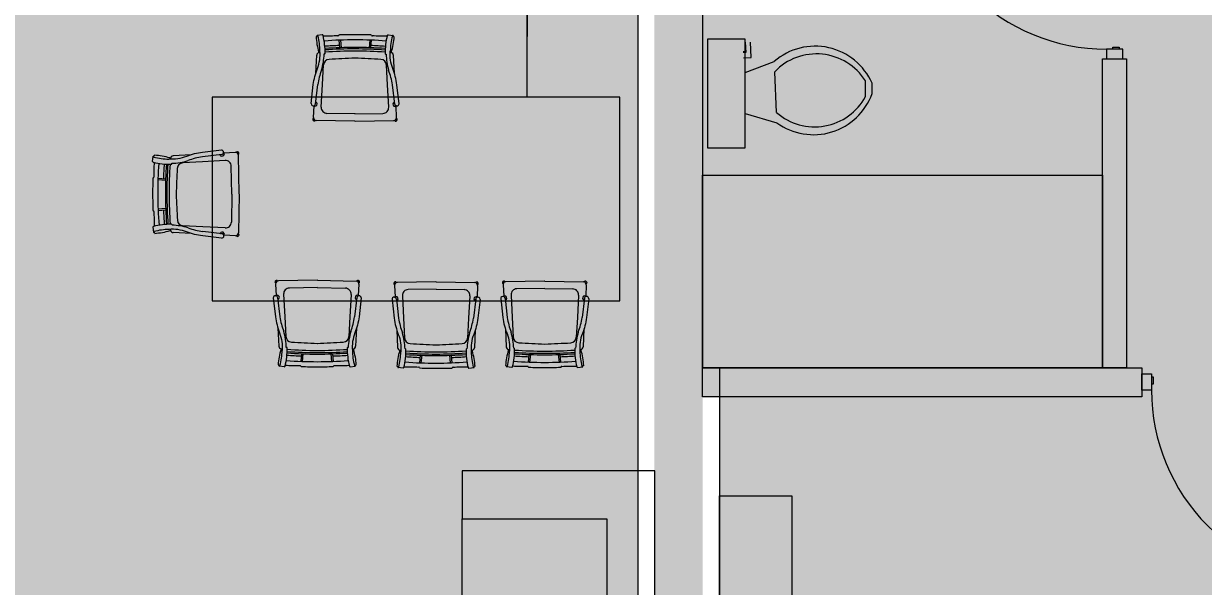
# Model space of a CAD drawing. Header units: millimetres. Extents: x 475206255 to 476720147, y 4620882299 to 4621447368.
# Drawn here: x 475282915 to 475287809, y 4621098438 to 4621100774 of the extents above; entities that cross this region are included whole.
import ezdxf

# ---------------------------------------------------------------- set-up
doc = ezdxf.new("R2010")
doc.units = ezdxf.units.MM
doc.header["$MEASUREMENT"] = 0
for name, color, linetype, lineweight in [('0_Pen_No__2_Pen_No__7_Pen_No__2_Pen_No__7', 7, 'Continuous', 0), ('0_Pen_No__7_Pen_No__7_Pen_No__7', 7, 'Continuous', 0), ('2D Drafting - General_Pen_No__250_Pen_No__2_Pen_No__250', 7, 'Continuous', 0), ('2D Drafting - General_Pen_No__250_Pen_No__2_Pen_No__7', 7, 'Continuous', 0), ('2D Drafting - General_Pen_No__250_Pen_No__7_Pen_No__250', 7, 'Continuous', 0), ('2D Drafting - General_Pen_No__250_Pen_No__7_Pen_No__7', 7, 'Continuous', 0), ('2D Drafting - General_Pen_No__7_Pen_No__7_Pen_No__7', 7, 'Continuous', 0), ('Doors_Pen_No__7_Pen_No__7_Pen_No__7', 7, 'Continuous', 0), ('G-Anno-Nplt_Pen_No__151', 151, 'Continuous', 0), ('G-Anno-Nplt_Pen_No__4', 7, 'Continuous', 0), ('New_0_Pen_No__7', 7, 'Continuous', 0), ('New_aveji_Pen_No__7', 7, 'Continuous', 0), ('New_R03_Nakveti_Pen_No__4', 7, 'Continuous', 0), ('zoma_Pen_No__142', 142, 'Continuous', 0)]:
    doc.layers.add(name, color=color, linetype=linetype, lineweight=lineweight)
doc.layers.add('New_R03_Nakveti', color=7, linetype='Continuous')
doc.layers.add('zoma', color=7, linetype='Continuous')
doc.styles.add('GENERATED_STYLE_2', font='arial.ttf')
doc.dimstyles.new('GENERATED_STYLE__3', dxfattribs={"dimtxt": 200, "dimasz": 64.421331, "dimexe": 0.18, "dimexo": 3, "dimgap": 0, "dimtad": 1, "dimtih": 1, "dimtoh": 1, "dimlfac": 0.001, "dimzin": 0, "dimdsep": 46, "dimtxsty": 'GENERATED_STYLE_2', "dimblk": 'ARROWHEAD_2', "dimblk1": 'ARROWHEAD_2', "dimblk2": 'ARROWHEAD_2', "dimcen": 0.09, "dimclrd": 142, "dimclre": 142, "dimclrt": 142, "dimadec": 0, "dimazin": 0, "dimtfac": 1, "dimtdec": 4, "dimtmove": 0, "dimatfit": 3, "dimfxl": 1, "dimtolj": 1, "dimtzin": 0, "dimarcsym": 0})
doc.dimstyles.new('GENERATED_STYLE__9', dxfattribs={"dimtxt": 200, "dimasz": 64.421331, "dimexe": 0.18, "dimexo": 3, "dimgap": 0, "dimtad": 1, "dimlfac": 0.001, "dimzin": 0, "dimdsep": 46, "dimtxsty": 'GENERATED_STYLE_2', "dimblk": 'ARROWHEAD_2', "dimblk1": 'ARROWHEAD_2', "dimblk2": 'ARROWHEAD_2', "dimcen": 0.09, "dimclrd": 142, "dimclre": 142, "dimclrt": 142, "dimadec": 0, "dimazin": 0, "dimtfac": 1, "dimtdec": 4, "dimtmove": 0, "dimatfit": 3, "dimfxl": 1, "dimtolj": 1, "dimtzin": 0, "dimarcsym": 0})

# ---------------------------------------------------------------- blocks, each defined once
blk = doc.blocks.new('Bed Layout 23_3')
at = {"layer": 'New_R03_Nakveti_Pen_No__4', "color": 7, "linetype": 'Continuous', "lineweight": 0}
for p, q in [((-900, 0), (-1399.9, 0)), ((-1399.9, 0), (-1399.9, -300)), ((-1399.9, -300), (-900, -300))]:
    blk.add_line(p, q, dxfattribs=at)
blk = doc.blocks.new('*D203', base_point=(475826095.8, 4621095193.2))
at = {"layer": 'zoma_Pen_No__142', "color": 142, "linetype": 'Continuous', "lineweight": 0, "transparency": 16777216}
for p, q in [((475299470.7, 4621110192), (475299386, 4621110240.9)), ((475299428.3, 4621110216.4), (475299428.3, 4621110257.9)), ((475299491.9, 4621110216.4), (475299364.8, 4621110216.4)), ((475299428.3, 4621095016.4), (475299428.3, 4621110216.4)), ((475299491.9, 4621095016.4), (475299364.8, 4621095016.4)), ((475299386, 4621095040.9), (475299470.7, 4621094992)), ((475299428.3, 4621094975), (475299428.3, 4621095016.4))]:
    blk.add_line(p, q, dxfattribs=at)
at = {"layer": 'zoma_Pen_No__142', "color": 142, "lineweight": 0, "transparency": 16777216, "insert": (475299388.3, 4621102273.2), "char_height": 200, "attachment_point": 7, "rotation": 90, "style": 'GENERATED_STYLE_2'}
blk.add_mtext('\\A1;{\\pql;\\fArial|b0|i0|c204|p0;\\W1.000000;15.20}', dxfattribs=at)
blk = doc.blocks.new('ARROWHEAD_2')
at = {"color": 0, "linetype": 'Continuous', "lineweight": 0}
for p, q in [((0, 0), (-1, 0)), ((-0.378, -0.655), (0.378, 0.655))]:
    blk.add_line(p, q, dxfattribs=at)
blk = doc.blocks.new('*D205', base_point=(475826095.8, 4621095193.2))
at = {"layer": 'zoma_Pen_No__142', "color": 142, "linetype": 'Continuous', "lineweight": 0, "transparency": 16777216}
for p, q in [((475298702.8, 4621098916.4), (475298575.6, 4621098916.4)), ((475298596.8, 4621098940.9), (475298681.6, 4621098892)), ((475298639.2, 4621095416.4), (475298639.2, 4621098916.4)), ((475298596.8, 4621095440.9), (475298681.6, 4621095392)), ((475298702.8, 4621095416.4), (475298575.6, 4621095416.4))]:
    blk.add_line(p, q, dxfattribs=at)
at = {"layer": 'zoma_Pen_No__142', "color": 142, "lineweight": 0, "transparency": 16777216, "insert": (475298599.2, 4621096899.5), "char_height": 200, "attachment_point": 7, "rotation": 90, "style": 'GENERATED_STYLE_2'}
blk.add_mtext('\\A1;{\\pql;\\fArial|b0|i0|c204|p0;\\W1.000000;3.50}', dxfattribs=at)
blk = doc.blocks.new('*D206', base_point=(475826095.8, 4621095193.2))
at = {"layer": 'zoma_Pen_No__142', "color": 142, "linetype": 'Continuous', "lineweight": 0, "transparency": 16777216}
for p, q in [((475298702.8, 4621099816.4), (475298575.6, 4621099816.4)), ((475298596.8, 4621099840.9), (475298681.6, 4621099792)), ((475298639.2, 4621098916.4), (475298639.2, 4621099816.4)), ((475298702.8, 4621098916.4), (475298575.6, 4621098916.4)), ((475298596.8, 4621098940.9), (475298681.6, 4621098892))]:
    blk.add_line(p, q, dxfattribs=at)
at = {"layer": 'zoma_Pen_No__142', "color": 142, "lineweight": 0, "transparency": 16777216, "insert": (475298599.2, 4621099099.5), "char_height": 200, "attachment_point": 7, "rotation": 90, "style": 'GENERATED_STYLE_2'}
blk.add_mtext('\\A1;{\\pql;\\fArial|b0|i0|c204|p0;\\W1.000000;0.90}', dxfattribs=at)
blk = doc.blocks.new('*D207', base_point=(475826095.8, 4621095193.2))
at = {"layer": 'zoma_Pen_No__142', "color": 142, "linetype": 'Continuous', "lineweight": 0, "transparency": 16777216}
for p, q in [((475298596.8, 4621102440.9), (475298681.6, 4621102392)), ((475298702.8, 4621102416.4), (475298575.6, 4621102416.4)), ((475298639.2, 4621099816.4), (475298639.2, 4621102416.4)), ((475298702.8, 4621099816.4), (475298575.6, 4621099816.4)), ((475298596.8, 4621099840.9), (475298681.6, 4621099792))]:
    blk.add_line(p, q, dxfattribs=at)
at = {"layer": 'zoma_Pen_No__142', "color": 142, "lineweight": 0, "transparency": 16777216, "char_height": 200, "attachment_point": 7, "rotation": 90, "style": 'GENERATED_STYLE_2'}
for s, insert in [('\\A1;{\\pql;\\fArial|b0|i0|c204|p0;\\W1.000000;0.40}', (475298599.2, 4621101858.1)), ('\\A1;{\\pql;\\fArial|b0|i0|c204|p0;\\W1.000000;2.60}', (475298599.2, 4621100849.5))]:
    blk.add_mtext(s, dxfattribs=dict(at, insert=insert))
blk = doc.blocks.new('*D1292', base_point=(475826095.8, 4621095193.2))
at = {"layer": 'zoma_Pen_No__142', "color": 142, "linetype": 'Continuous', "lineweight": 0, "transparency": 16777216}
for p, q in [((475281719.4, 4621111169.1), (475281719.4, 4621111296.2)), ((475288219.4, 4621111169.1), (475288219.4, 4621111296.2)), ((475281743.9, 4621111275), (475281695, 4621111190.3)), ((475288243.9, 4621111275), (475288195, 4621111190.3)), ((475281719.4, 4621111232.6), (475288219.4, 4621111232.6))]:
    blk.add_line(p, q, dxfattribs=at)
at = {"layer": 'zoma_Pen_No__142', "color": 142, "lineweight": 0, "transparency": 16777216, "char_height": 200, "attachment_point": 7, "style": 'GENERATED_STYLE_2'}
for s, insert in [('\\A1;{\\pql;\\fArial|b0|i0|c204|p0;\\W1.000000;6.50}', (475284702.5, 4621111272.6)), ('\\A1;{\\pql;\\fArial|b0|i0|c204|p0;\\W1.000000;0.40}', (475287661.1, 4621111272.6))]:
    blk.add_mtext(s, dxfattribs=dict(at, insert=insert))
blk = doc.blocks.new('*D1350', base_point=(475826095.8, 4621095193.2))
at = {"layer": 'zoma_Pen_No__142', "color": 142, "linetype": 'Continuous', "lineweight": 0, "transparency": 16777216}
for p, q in [((475281719.4, 4621160358.8), (475281719.4, 4621160486)), ((475288219.4, 4621160358.8), (475288219.4, 4621160486)), ((475281743.9, 4621160464.8), (475281695, 4621160380)), ((475288243.9, 4621160464.8), (475288195, 4621160380)), ((475281719.4, 4621160422.4), (475288219.4, 4621160422.4))]:
    blk.add_line(p, q, dxfattribs=at)
at = {"layer": 'zoma_Pen_No__142', "color": 142, "lineweight": 0, "transparency": 16777216, "char_height": 200, "attachment_point": 7, "style": 'GENERATED_STYLE_2'}
for s, insert in [('\\A1;{\\pql;\\fArial|b0|i0|c204|p0;\\W1.000000;6.50}', (475284702.5, 4621160462.4)), ('\\A1;{\\pql;\\fArial|b0|i0|c204|p0;\\W1.000000;0.40}', (475287661.1, 4621160462.4))]:
    blk.add_mtext(s, dxfattribs=dict(at, insert=insert))
blk = doc.blocks.new('*D1374', base_point=(475826095.8, 4621095193.2))
at = {"layer": 'zoma_Pen_No__142', "color": 142, "linetype": 'Continuous', "lineweight": 0, "transparency": 16777216}
for p, q in [((475281719.4, 4621141813.9), (475281719.4, 4621141941)), ((475288219.4, 4621141813.9), (475288219.4, 4621141941)), ((475281743.9, 4621141919.8), (475281695, 4621141835.1)), ((475288243.9, 4621141919.8), (475288195, 4621141835.1)), ((475281719.4, 4621141877.4), (475288219.4, 4621141877.4))]:
    blk.add_line(p, q, dxfattribs=at)
at = {"layer": 'zoma_Pen_No__142', "color": 142, "lineweight": 0, "transparency": 16777216, "char_height": 200, "attachment_point": 7, "style": 'GENERATED_STYLE_2'}
for s, insert in [('\\A1;{\\pql;\\fArial|b0|i0|c204|p0;\\W1.000000;6.50}', (475284702.5, 4621141917.4)), ('\\A1;{\\pql;\\fArial|b0|i0|c204|p0;\\W1.000000;0.40}', (475287661.1, 4621141917.4))]:
    blk.add_mtext(s, dxfattribs=dict(at, insert=insert))
blk = doc.blocks.new('*D1409', base_point=(475826095.8, 4621095193.2))
at = {"layer": 'zoma_Pen_No__142', "color": 142, "linetype": 'Continuous', "lineweight": 0, "transparency": 16777216}
for p, q in [((475281743.9, 4621209841.4), (475281695, 4621209756.6)), ((475281719.4, 4621209735.5), (475281719.4, 4621209862.6)), ((475288243.9, 4621209841.4), (475288195, 4621209756.6)), ((475288219.4, 4621209735.5), (475288219.4, 4621209862.6)), ((475281719.4, 4621209799), (475288219.4, 4621209799))]:
    blk.add_line(p, q, dxfattribs=at)
at = {"layer": 'zoma_Pen_No__142', "color": 142, "lineweight": 0, "transparency": 16777216, "char_height": 200, "attachment_point": 7, "style": 'GENERATED_STYLE_2'}
for s, insert in [('\\A1;{\\pql;\\fArial|b0|i0|c204|p0;\\W1.000000;6.50}', (475284702.5, 4621209839)), ('\\A1;{\\pql;\\fArial|b0|i0|c204|p0;\\W1.000000;0.40}', (475287661.1, 4621209839))]:
    blk.add_mtext(s, dxfattribs=dict(at, insert=insert))
blk = doc.blocks.new('*D1433', base_point=(475826095.8, 4621095193.2))
at = {"layer": 'zoma_Pen_No__142', "color": 142, "linetype": 'Continuous', "lineweight": 0, "transparency": 16777216}
for p, q in [((475281743.9, 4621191296.5), (475281695, 4621191211.7)), ((475281719.4, 4621191190.5), (475281719.4, 4621191317.7)), ((475288243.9, 4621191296.5), (475288195, 4621191211.7)), ((475288219.4, 4621191190.5), (475288219.4, 4621191317.7)), ((475281719.4, 4621191254.1), (475288219.4, 4621191254.1))]:
    blk.add_line(p, q, dxfattribs=at)
at = {"layer": 'zoma_Pen_No__142', "color": 142, "lineweight": 0, "transparency": 16777216, "char_height": 200, "attachment_point": 7, "style": 'GENERATED_STYLE_2'}
for s, insert in [('\\A1;{\\pql;\\fArial|b0|i0|c204|p0;\\W1.000000;6.50}', (475284702.5, 4621191294.1)), ('\\A1;{\\pql;\\fArial|b0|i0|c204|p0;\\W1.000000;0.40}', (475287661.1, 4621191294.1))]:
    blk.add_mtext(s, dxfattribs=dict(at, insert=insert))
blk = doc.blocks.new('*D1467', base_point=(475826095.8, 4621095193.2))
at = {"layer": 'zoma_Pen_No__142', "color": 142, "linetype": 'Continuous', "lineweight": 0, "transparency": 16777216}
for p, q in [((475281743.9, 4621259031.2), (475281695, 4621258946.4)), ((475281719.4, 4621258925.2), (475281719.4, 4621259052.4)), ((475288243.9, 4621259031.2), (475288195, 4621258946.4)), ((475288219.4, 4621258925.2), (475288219.4, 4621259052.4)), ((475281719.4, 4621258988.8), (475288219.4, 4621258988.8))]:
    blk.add_line(p, q, dxfattribs=at)
at = {"layer": 'zoma_Pen_No__142', "color": 142, "lineweight": 0, "transparency": 16777216, "char_height": 200, "attachment_point": 7, "style": 'GENERATED_STYLE_2'}
for s, insert in [('\\A1;{\\pql;\\fArial|b0|i0|c204|p0;\\W1.000000;6.50}', (475284702.5, 4621259028.8)), ('\\A1;{\\pql;\\fArial|b0|i0|c204|p0;\\W1.000000;0.40}', (475287661.1, 4621259028.8))]:
    blk.add_mtext(s, dxfattribs=dict(at, insert=insert))
blk = doc.blocks.new('*D1491', base_point=(475826095.8, 4621095193.2))
at = {"layer": 'zoma_Pen_No__142', "color": 142, "linetype": 'Continuous', "lineweight": 0, "transparency": 16777216}
for p, q in [((475281743.9, 4621240486.2), (475281695, 4621240401.5)), ((475281719.4, 4621240380.3), (475281719.4, 4621240507.4)), ((475288243.9, 4621240486.2), (475288195, 4621240401.5)), ((475288219.4, 4621240380.3), (475288219.4, 4621240507.4)), ((475281719.4, 4621240443.8), (475288219.4, 4621240443.8))]:
    blk.add_line(p, q, dxfattribs=at)
at = {"layer": 'zoma_Pen_No__142', "color": 142, "lineweight": 0, "transparency": 16777216, "char_height": 200, "attachment_point": 7, "style": 'GENERATED_STYLE_2'}
for s, insert in [('\\A1;{\\pql;\\fArial|b0|i0|c204|p0;\\W1.000000;6.50}', (475284702.5, 4621240483.8)), ('\\A1;{\\pql;\\fArial|b0|i0|c204|p0;\\W1.000000;0.40}', (475287661.1, 4621240483.8))]:
    blk.add_mtext(s, dxfattribs=dict(at, insert=insert))

msp = doc.modelspace()

# ---------------------------------------------------------------- hatches: boundary and pattern name
at = {"layer": '2D Drafting - General_Pen_No__250_Pen_No__2_Pen_No__7', "linetype": 'Continuous', "lineweight": 0}
msp.add_hatch(color=7, dxfattribs=at).paths.add_polyline_path([(475287390.256, 4621100627.988), (475287489.98, 4621100627.988), (475287489.979, 4621099344.938), (475287390.255, 4621099344.938)])
at = {"layer": '2D Drafting - General_Pen_No__250_Pen_No__7_Pen_No__7', "linetype": 'Continuous', "lineweight": 0}
for points in [[(475285731.925, 4621103066.388), (475285731.925, 4621095216.431), (475285531.925, 4621095216.431), (475285531.925, 4621103066.388)], [(475285731.925, 4621103066.388), (475285731.925, 4621095216.431), (475285531.925, 4621095216.431), (475285531.925, 4621103066.388)], [(475287554.284, 4621099344.938), (475287554.284, 4621099224.938), (475285731.911, 4621099224.938), (475285731.911, 4621099344.938)]]:
    msp.add_hatch(color=7, dxfattribs=at).paths.add_polyline_path(points)
at = {"layer": 'G-Anno-Nplt_Pen_No__151', "linetype": 'Continuous', "lineweight": 0, "true_color": 0x1f2f3f}
for points in [[(475279231.911, 4621101891.431), (475279231.911, 4621099839.517), (475279301.911, 4621099839.517), (475279301.911, 4621095286.438), (475281261.911, 4621095286.438), (475281261.911, 4621095486.431), (475281801.911, 4621095486.431), (475281801.911, 4621095286.438), (475285463.822, 4621095286.438), (475285463.822, 4621102316.168), (475285061.925, 4621102316.168), (475285061.925, 4621102906.356), (475281801.911, 4621102906.356), (475281801.911, 4621102221.431), (475280881.763, 4621102221.431), (475280881.763, 4621102291.431), (475279822.099, 4621102291.431), (475279822.099, 4621102221.431), (475279822.099, 4621101891.431), (475279301.911, 4621101891.431)], [(475295261.911, 4621095486.431), (475295261.911, 4621100546.431), (475291461.911, 4621100546.431), (475291461.911, 4621102546.431), (475289292.099, 4621102546.431), (475289292.099, 4621102146.431), (475288461.911, 4621102146.431), (475288461.911, 4621102346.431), (475288161.911, 4621102346.431), (475288161.911, 4621102906.356), (475286201.911, 4621102906.356), (475286201.911, 4621102316.168), (475285801.911, 4621102316.168), (475285801.911, 4621101569.883), (475285731.911, 4621101569.883), (475285731.911, 4621099344.938), (475285801.911, 4621099344.938), (475285801.911, 4621095286.438), (475288161.911, 4621095286.438), (475288161.911, 4621095486.431), (475288701.911, 4621095486.431), (475288701.911, 4621095286.438), (475295061.911, 4621095286.438), (475295061.911, 4621095486.431)]]:
    msp.add_hatch(color=169, dxfattribs=at).paths.add_polyline_path(points)

# ---------------------------------------------------------------- linework, layer by layer
at = {"layer": '0_Pen_No__2_Pen_No__7_Pen_No__2_Pen_No__7', "color": 7, "linetype": 'Continuous', "lineweight": 0, "flags": 128}
msp.add_lwpolyline([(475285731.911, 4621100144.935), (475287390.255, 4621100144.935), (475287390.255, 4621099344.938), (475285731.911, 4621099344.938)], close=True, dxfattribs=at)
at = {"layer": '0_Pen_No__7_Pen_No__7_Pen_No__7', "color": 7, "linetype": 'Continuous', "lineweight": 0}
for p, q in [((475285908.719, 4621100696.234), (475285910.572, 4621100653.84)), ((475285932.696, 4621100633.57), (475285929.916, 4621100697.161)), ((475285899.749, 4621100658.509), (475285910.348, 4621100658.972)), ((475285910.572, 4621100653.84), (475285899.973, 4621100653.377)), ((475285900.9, 4621100632.18), (475285932.696, 4621100633.57)), ((475285907.953, 4621100570.224), (475286029.008, 4621100616.543)), ((475286038.275, 4621100404.573), (475286030.862, 4621100574.149)), ((475285907.953, 4621100400.315), (475286040.128, 4621100362.179))]:
    msp.add_line(p, q, dxfattribs=at)
at = {"layer": '0_Pen_No__7_Pen_No__7_Pen_No__7', "color": 7, "linetype": 'Continuous', "lineweight": 0, "flags": 128}
msp.add_lwpolyline([(475285751.911, 4621100708.816), (475285751.911, 4621100258.38), (475285907.953, 4621100258.38), (475285907.953, 4621100708.816)], close=True, dxfattribs=at)
for points in [[(475286407.415, 4621100470.75), (475286407.415, 4621100535.91)], [(475286434.714, 4621100482.963), (475286434.714, 4621100526.053)]]:
    msp.add_lwpolyline(points, dxfattribs=at)
at = {"layer": '0_Pen_No__7_Pen_No__7_Pen_No__7', "color": 7, "linetype": 'Continuous', "lineweight": 0}
for centre, radius, start, end in [((475286198.513, 4621100421.782), 258.192, 23.819176, 131.034069), ((475286204.165, 4621100407.579), 240.373, 32.268269, 136.135445), ((475286191.99, 4621100570.988), 258.193, 233.972462, 340.066446), ((475286196.381, 4621100585.63), 240.373, 228.87108, 331.450159)]:
    msp.add_arc(centre, radius, start, end, dxfattribs=at)
at = {"layer": '2D Drafting - General_Pen_No__250_Pen_No__2_Pen_No__250', "color": 7, "linetype": 'Continuous', "lineweight": 0, "flags": 128}
msp.add_lwpolyline([(475287390.256, 4621100627.988), (475287489.98, 4621100627.988), (475287489.979, 4621099344.938), (475287390.255, 4621099344.938)], close=True, dxfattribs=at)
at = {"layer": '2D Drafting - General_Pen_No__250_Pen_No__7_Pen_No__250', "color": 7, "linetype": 'Continuous', "lineweight": 0, "flags": 128}
msp.add_lwpolyline([(475287554.284, 4621099344.938), (475287554.284, 4621099224.938), (475285731.911, 4621099224.938), (475285731.911, 4621099344.938)], close=True, dxfattribs=at)
at = {"layer": '2D Drafting - General_Pen_No__7_Pen_No__7_Pen_No__7', "color": 7, "linetype": 'Continuous', "lineweight": 0}
for centre, start, end in [((475287407.062, 4621101461.81), 180.000009, 270.00169), ((475288388.106, 4621099252.576), 179.99831, 269.999991)]:
    msp.add_arc(centre, 794.311, start, end, dxfattribs=at)
at = {"layer": 'Doors_Pen_No__7_Pen_No__7_Pen_No__7', "color": 7, "linetype": 'Continuous', "lineweight": 0, "flags": 128}
for points in [[(475287460.418, 4621100676.388), (475287460.418, 4621100667.499), (475287433.752, 4621100667.499), (475287433.752, 4621100676.388)], [(475287474.818, 4621100627.988), (475287474.818, 4621100667.499), (475287407.085, 4621100667.499), (475287407.085, 4621100627.988)], [(475287554.284, 4621099320.333), (475287593.795, 4621099320.333), (475287593.795, 4621099252.599), (475287554.284, 4621099252.599)], [(475287602.684, 4621099305.933), (475287593.795, 4621099305.933), (475287593.795, 4621099279.266), (475287602.684, 4621099279.266)]]:
    msp.add_lwpolyline(points, close=True, dxfattribs=at)
at = {"layer": 'G-Anno-Nplt_Pen_No__4', "color": 7, "linetype": 'Continuous', "lineweight": 0, "flags": 128}
for points in [[(475279231.911, 4621101891.431), (475279231.911, 4621099839.517), (475279301.911, 4621099839.517), (475279301.911, 4621095286.438), (475281261.911, 4621095286.438), (475281261.911, 4621095486.431), (475281801.911, 4621095486.431), (475281801.911, 4621095286.438), (475285463.822, 4621095286.438), (475285463.822, 4621102316.168), (475285061.925, 4621102316.168), (475285061.925, 4621102906.356), (475281801.911, 4621102906.356), (475281801.911, 4621102221.431), (475280881.763, 4621102221.431), (475280881.763, 4621102291.431), (475279822.099, 4621102291.431), (475279822.099, 4621102221.431), (475279822.099, 4621101891.431), (475279301.911, 4621101891.431)], [(475295261.911, 4621095486.431), (475295261.911, 4621100546.431), (475291461.911, 4621100546.431), (475291461.911, 4621102546.431), (475289292.099, 4621102546.431), (475289292.099, 4621102146.431), (475288461.911, 4621102146.431), (475288461.911, 4621102346.431), (475288161.911, 4621102346.431), (475288161.911, 4621102906.356), (475286201.911, 4621102906.356), (475286201.911, 4621102316.168), (475285801.911, 4621102316.168), (475285801.911, 4621101569.883), (475285731.911, 4621101569.883), (475285731.911, 4621099344.938), (475285801.911, 4621099344.938), (475285801.911, 4621095286.438), (475288161.911, 4621095286.438), (475288161.911, 4621095486.431), (475288701.911, 4621095486.431), (475288701.911, 4621095286.438), (475295061.911, 4621095286.438), (475295061.911, 4621095486.431)]]:
    msp.add_lwpolyline(points, close=True, dxfattribs=at)
at = {"layer": 'New_0_Pen_No__7', "color": 7, "linetype": 'Continuous', "lineweight": 0}
for p, q in [((475284153.607, 4621100727.142), (475284132.445, 4621100724.666)), ((475284222.335, 4621100725.362), (475284221.069, 4621100723.739)), ((475284358.031, 4621100725.213), (475284359.294, 4621100723.586)), ((475284426.763, 4621100726.841), (475284447.919, 4621100724.318)), ((475284128.16, 4621100719.495), (475284131.838, 4621100720.424)), ((475284131.765, 4621100720.715), (475284131.838, 4621100720.424)), ((475284223.202, 4621100704.827), (475284226.022, 4621100673.536)), ((475284229.287, 4621100705.124), (475284232.115, 4621100673.742)), ((475284351.034, 4621100704.99), (475284348.138, 4621100673.614)), ((475284357.119, 4621100704.68), (475284354.231, 4621100673.395)), ((475284448.591, 4621100720.366), (475284448.517, 4621100720.075)), ((475284452.193, 4621100719.137), (475284448.517, 4621100720.075)), ((475284126.996, 4621100567.694), (475284131.001, 4621100642.229)), ((475284163.643, 4621100647.551), (475284161.61, 4621100647.54)), ((475284416.551, 4621100647.272), (475284418.585, 4621100647.257)), ((475284453.023, 4621100567.335), (475284449.182, 4621100641.878)), ((475284154.502, 4621100520.329), (475284158.895, 4621100602.079)), ((475284424.557, 4621100520.031), (475284420.344, 4621100601.791)), ((475284125.394, 4621100439.722), (475284134.843, 4621100520.35)), ((475284149.48, 4621100426.866), (475284154.502, 4621100520.329)), ((475284429.374, 4621100426.557), (475284424.557, 4621100520.031)), ((475284454.342, 4621100439.36), (475284445.071, 4621100520.008)), ((475284117.148, 4621100384.426), (475284119.706, 4621100432.039)), ((475284130.644, 4621100445.512), (475284129.544, 4621100446.432)), ((475284449.105, 4621100445.161), (475284450.207, 4621100446.078)), ((475284462.467, 4621100384.045), (475284460.013, 4621100431.664)), ((475284289.93, 4621100399.039), (475284173.339, 4621100401.215)), ((475284288.862, 4621100399.04), (475284405.458, 4621100400.959)), ((475284289.256, 4621100368.611), (475284129.077, 4621100371.6)), ((475284290.324, 4621100368.61), (475284450.509, 4621100371.246)), ((475283792.808, 4621100238.995), (475283745.199, 4621100236.349)), ((475283450.159, 4621100201.902), (475283452.596, 4621100223.069)), ((475283456.546, 4621100223.757), (475283456.837, 4621100223.684)), ((475283457.759, 4621100227.363), (475283456.837, 4621100223.684)), ((475283529.769, 4621100192.013), (475283529.776, 4621100194.047)), ((475283609.557, 4621100228.808), (475283535.03, 4621100224.665)), ((475283656.976, 4621100200.535), (475283575.234, 4621100195.991)), ((475283737.526, 4621100230.646), (475283656.916, 4621100221.049)), ((475283750.43, 4621100205.73), (475283656.976, 4621100200.535)), ((475283731.746, 4621100225.386), (475283730.825, 4621100226.484)), ((475283808.94, 4621100066.916), (475283805.655, 4621100227.089)), ((475283778.516, 4621100065.33), (475283776.124, 4621100181.918)), ((475283452.066, 4621100133.178), (475283453.687, 4621100134.447)), ((475283472.316, 4621100126.263), (475283503.704, 4621100123.493)), ((475283472.602, 4621100132.349), (475283503.898, 4621100129.587)), ((475283778.513, 4621100066.399), (475283776.809, 4621099949.8)), ((475283808.943, 4621100065.848), (475283806.603, 4621099905.658)), ((475283452.466, 4621099997.482), (475283454.095, 4621099996.223)), ((475283472.676, 4621100004.516), (475283504.047, 4621100007.471)), ((475283472.997, 4621099998.433), (475283504.277, 4621100001.379)), ((475283450.965, 4621099928.748), (475283453.527, 4621099907.596)), ((475283457.48, 4621099906.931), (475283457.771, 4621099907.006)), ((475283458.715, 4621099903.332), (475283457.771, 4621099907.006)), ((475283530.515, 4621099939.106), (475283530.534, 4621099937.073)), ((475283610.519, 4621099902.782), (475283535.969, 4621099906.486)), ((475283657.773, 4621099930.48), (475283576.005, 4621099934.542)), ((475283751.255, 4621099925.837), (475283657.773, 4621099930.48)), ((475283738.497, 4621099901.7), (475283657.831, 4621099910.821)), ((475283732.685, 4621099906.926), (475283731.77, 4621099905.822)), ((475283793.826, 4621099893.677), (475283746.203, 4621099896.043)), ((475284132.582, 4621099708.448), (475283972.399, 4621099705.725)), ((475284133.651, 4621099708.448), (475284293.831, 4621099705.545)), ((475284625.262, 4621099702.48), (475284465.079, 4621099699.757)), ((475284626.331, 4621099702.479), (475284786.511, 4621099699.577)), ((475285076.14, 4621099705.464), (475284915.956, 4621099702.741)), ((475285077.208, 4621099705.463), (475285237.389, 4621099702.561)), ((475283960.448, 4621099692.92), (475283962.927, 4621099645.302)), ((475283993.564, 4621099650.425), (475283998.431, 4621099556.954)), ((475284134.061, 4621099678.018), (475284017.466, 4621099676.036)), ((475284132.992, 4621099678.019), (475284249.585, 4621099675.906)), ((475284273.458, 4621099650.269), (475284268.487, 4621099556.803)), ((475284305.767, 4621099692.726), (475284303.235, 4621099645.112)), ((475284453.128, 4621099686.951), (475284455.607, 4621099639.334)), ((475284626.741, 4621099672.05), (475284510.146, 4621099670.068)), ((475284625.673, 4621099672.05), (475284742.266, 4621099669.938)), ((475284798.448, 4621099686.758), (475284795.915, 4621099639.143)), ((475284904.005, 4621099689.935), (475284906.485, 4621099642.318)), ((475284937.122, 4621099647.441), (475284941.989, 4621099553.97)), ((475285077.619, 4621099675.034), (475284961.024, 4621099673.052)), ((475285076.55, 4621099675.035), (475285193.143, 4621099672.922)), ((475285217.016, 4621099647.284), (475285212.044, 4621099553.819)), ((475285249.325, 4621099689.742), (475285246.792, 4621099642.127)), ((475283968.603, 4621099637.61), (475283977.917, 4621099556.966)), ((475283973.843, 4621099631.811), (475283972.741, 4621099630.893)), ((475284297.55, 4621099637.425), (475284288.146, 4621099556.792)), ((475284292.304, 4621099631.632), (475284293.404, 4621099630.714)), ((475284461.283, 4621099631.641), (475284470.597, 4621099550.997)), ((475284466.523, 4621099625.842), (475284465.422, 4621099624.925)), ((475284486.245, 4621099644.457), (475284491.112, 4621099550.986)), ((475284766.139, 4621099644.3), (475284761.167, 4621099550.834)), ((475284790.231, 4621099631.457), (475284780.826, 4621099550.823)), ((475284784.984, 4621099625.664), (475284786.085, 4621099624.745)), ((475284912.161, 4621099634.625), (475284921.475, 4621099553.981)), ((475284917.4, 4621099628.826), (475284916.299, 4621099627.909)), ((475285241.108, 4621099634.441), (475285231.704, 4621099553.808)), ((475285235.862, 4621099628.648), (475285236.962, 4621099627.729)), ((475283998.431, 4621099556.954), (475284002.688, 4621099475.196)), ((475284268.487, 4621099556.803), (475284264.138, 4621099475.05)), ((475284491.112, 4621099550.986), (475284495.369, 4621099469.228)), ((475284761.167, 4621099550.834), (475284756.818, 4621099469.081)), ((475284941.989, 4621099553.97), (475284946.246, 4621099472.212)), ((475285212.044, 4621099553.819), (475285207.696, 4621099472.066)), ((475283969.991, 4621099509.635), (475283973.873, 4621099435.094)), ((475284296.019, 4621099509.452), (475284292.054, 4621099434.916)), ((475284462.672, 4621099503.666), (475284466.553, 4621099429.125)), ((475284788.699, 4621099503.484), (475284784.734, 4621099428.947)), ((475284913.549, 4621099506.651), (475284917.43, 4621099432.11)), ((475285239.576, 4621099506.468), (475285235.611, 4621099431.931)), ((475284006.506, 4621099429.718), (475284004.473, 4621099429.732)), ((475284065.97, 4621099372.342), (475284068.841, 4621099403.628)), ((475284072.054, 4621099372.035), (475284074.934, 4621099403.413)), ((475284193.801, 4621099371.967), (475284190.957, 4621099403.348)), ((475284199.886, 4621099372.267), (475284197.05, 4621099403.557)), ((475284259.414, 4621099429.576), (475284261.448, 4621099429.588)), ((475284499.186, 4621099423.749), (475284497.153, 4621099423.763)), ((475284752.095, 4621099423.607), (475284754.128, 4621099423.619)), ((475284950.064, 4621099426.733), (475284948.03, 4621099426.748)), ((475285202.972, 4621099426.592), (475285205.005, 4621099426.604)), ((475283970.903, 4621099357.833), (475283974.58, 4621099356.898)), ((475283974.506, 4621099356.607), (475283974.58, 4621099356.898)), ((475283996.338, 4621099350.143), (475283975.18, 4621099352.655)), ((475284065.069, 4621099351.809), (475284063.805, 4621099353.434)), ((475284200.765, 4621099351.733), (475284202.03, 4621099353.357)), ((475284269.493, 4621099349.99), (475284290.654, 4621099352.478)), ((475284294.936, 4621099357.651), (475284291.259, 4621099356.72)), ((475284291.333, 4621099356.429), (475284291.259, 4621099356.72)), ((475284558.65, 4621099366.374), (475284561.521, 4621099397.66)), ((475284564.735, 4621099366.066), (475284567.614, 4621099397.444)), ((475284686.482, 4621099365.998), (475284683.637, 4621099397.379)), ((475284692.567, 4621099366.299), (475284689.73, 4621099397.588)), ((475284914.461, 4621099354.849), (475284918.138, 4621099353.913)), ((475284918.063, 4621099353.622), (475284918.138, 4621099353.913)), ((475285009.528, 4621099369.358), (475285012.399, 4621099400.644)), ((475285015.612, 4621099369.051), (475285018.492, 4621099400.429)), ((475285137.359, 4621099368.982), (475285134.515, 4621099400.364)), ((475285143.444, 4621099369.283), (475285140.608, 4621099400.572)), ((475285238.494, 4621099354.667), (475285234.817, 4621099353.736)), ((475285234.89, 4621099353.445), (475285234.817, 4621099353.736)), ((475284463.584, 4621099351.864), (475284467.26, 4621099350.929)), ((475284467.186, 4621099350.638), (475284467.26, 4621099350.929)), ((475284489.018, 4621099344.175), (475284467.86, 4621099346.686)), ((475284557.749, 4621099345.84), (475284556.485, 4621099347.466)), ((475284693.445, 4621099345.764), (475284694.71, 4621099347.388)), ((475284762.174, 4621099344.022), (475284783.335, 4621099346.509)), ((475284787.617, 4621099351.683), (475284783.939, 4621099350.752)), ((475284784.013, 4621099350.461), (475284783.939, 4621099350.752)), ((475284939.896, 4621099347.159), (475284918.737, 4621099349.67)), ((475285008.626, 4621099348.824), (475285007.363, 4621099350.45)), ((475285144.322, 4621099348.748), (475285145.588, 4621099350.372)), ((475285213.051, 4621099347.006), (475285234.212, 4621099349.494))]:
    msp.add_line(p, q, dxfattribs=at)
for points in [[(475285004.28, 4621102634.919), (475285004.28, 4621100719.809)], [(475285004.28, 4621100468.983), (475285004.28, 4621101068.983), (475285451.954, 4621101068.983)], [(475284107.257, 4621100441.847), (475284116.459, 4621100520.371)], [(475284472.484, 4621100441.445), (475284463.455, 4621100519.988)], [(475283735.367, 4621100248.779), (475283656.862, 4621100239.433)], [(475283736.445, 4621099883.554), (475283657.885, 4621099892.437)], [(475283950.462, 4621099635.514), (475283959.533, 4621099556.976)], [(475284315.689, 4621099635.31), (475284306.53, 4621099556.782)], [(475284443.142, 4621099629.546), (475284452.213, 4621099551.007)], [(475284808.369, 4621099629.341), (475284799.21, 4621099550.813)], [(475284894.02, 4621099632.53), (475284903.091, 4621099553.992)], [(475285259.247, 4621099632.325), (475285250.087, 4621099553.797)]]:
    msp.add_lwpolyline(points, dxfattribs=at)
for points in [[(475284116.514, 4621100520.37, -0.05838097), (475284133.722, 4621100587.041, 0.11288216), (475284144.306, 4621100659.825)], [(475284463.4, 4621100519.988, 0.05838097), (475284446.339, 4621100586.697, -0.11288216), (475284435.916, 4621100659.504)], [(475284115.854, 4621100432.665), (475284118.176, 4621100432.33, -0.08130171), (475284123.517, 4621100430.647)], [(475284463.867, 4621100432.281), (475284461.545, 4621100431.952, 0.08130171), (475284456.2, 4621100430.28)], [(475283656.862, 4621100239.377, 0.05838097), (475283590.223, 4621100222.046, -0.11288216), (475283517.459, 4621100211.328)], [(475283744.566, 4621100240.199), (475283744.905, 4621100237.878, 0.08130171), (475283746.598, 4621100232.541)], [(475283657.885, 4621099892.493, -0.05838097), (475283591.145, 4621099909.43, 0.11288216), (475283518.319, 4621099919.719)], [(475283745.593, 4621099892.188), (475283745.918, 4621099894.511, -0.08130171), (475283747.58, 4621099899.859)], [(475283959.074, 4621099644.683), (475283961.396, 4621099645.013, 0.08130171), (475283966.74, 4621099646.688)], [(475284307.087, 4621099644.488), (475284304.765, 4621099644.821, -0.08130171), (475284299.424, 4621099646.502)], [(475284451.755, 4621099638.714), (475284454.077, 4621099639.045, 0.08130171), (475284459.42, 4621099640.719)], [(475284799.767, 4621099638.519), (475284797.446, 4621099638.853, -0.08130171), (475284792.104, 4621099640.533)], [(475284902.632, 4621099641.699), (475284904.954, 4621099642.029, 0.08130171), (475284910.298, 4621099643.704)], [(475285250.645, 4621099641.504), (475285248.323, 4621099641.837, -0.08130171), (475285242.981, 4621099643.517)], [(475283959.589, 4621099556.976, 0.05838097), (475283976.686, 4621099490.277, -0.11288216), (475283987.148, 4621099417.476)], [(475284306.474, 4621099556.782, -0.05838097), (475284289.303, 4621099490.102, 0.11288216), (475284278.758, 4621099417.312)], [(475284452.269, 4621099551.007, 0.05838097), (475284469.366, 4621099484.308, -0.11288216), (475284479.829, 4621099411.507)], [(475284799.155, 4621099550.813, -0.05838097), (475284781.983, 4621099484.133, 0.11288216), (475284771.438, 4621099411.344)], [(475284903.146, 4621099553.992, 0.05838097), (475284920.243, 4621099487.292, -0.11288216), (475284930.706, 4621099414.491)], [(475285250.032, 4621099553.797, -0.05838097), (475285232.86, 4621099487.117, 0.11288216), (475285222.316, 4621099414.328)]]:
    msp.add_lwpolyline(points, format="xyb", dxfattribs=at)
msp.add_lwpolyline([(475285387.788, 4621100468.983), (475283697.55, 4621100468.983), (475283697.55, 4621099623.523), (475285387.788, 4621099623.523)], close=True, dxfattribs=at)
for centre, radius, start, end in [((475284134.362, 4621100722.301), 3.044, 129.032752, 211.421542), ((475284132.799, 4621100721.643), 3.044, 14.285143, 96.673945), ((475283865.317, 4621100653.536), 279.06, 1.2913, 14.285155), ((475284153.961, 4621100724.119), 3.044, 14.285158, 96.673951), ((475283886.479, 4621100656.012), 279.06, 358.628489, 14.285155), ((475284691.163, 4621077506.859), 23220.515, 91.1657892, 91.3161525), ((475284218.669, 4621100725.611), 3.044, 271.165789, 322.042385), ((475284224.735, 4621100723.49), 3.044, 91.136613, 142.042372), ((475284685.286, 4621077510.587), 23220.515, 90.9749413, 91.1366155), ((475283843.913, 4621077511.514), 23220.515, 88.7370948, 88.898769), ((475284355.627, 4621100723.346), 3.044, 37.831356, 88.7371), ((475284361.698, 4621100725.453), 3.044, 217.831348, 268.707931), ((475283838.027, 4621077507.799), 23220.515, 88.5575588, 88.707922), ((475284693.734, 4621100655.123), 279.06, 165.588555, 181.245221), ((475284426.402, 4621100723.819), 3.044, 83.199775, 165.588549), ((475284447.559, 4621100721.296), 3.044, 83.199771, 165.588553), ((475284445.998, 4621100721.958), 3.044, 328.452169, 50.840957), ((475284405.536, 4621100735.596), 277.843, 183.322308, 196.720879), ((475284289.887, 4621098951.091), 1755.051, 85.796168, 94.184849), ((475284288.193, 4621098919.587), 1764.182, 92.046245, 94.019469), ((475284288.193, 4621098919.587), 1755.051, 85.854241, 94.019469), ((475284288.193, 4621098919.587), 1764.182, 85.854241, 87.827465), ((475284714.891, 4621100652.6), 279.06, 165.588555, 178.58241), ((475284174.853, 4621100735.851), 277.843, 343.152831, 356.551403), ((475284143.158, 4621100641.575), 12.174, 98.073629, 176.924068), ((475284142.356, 4621100656.534), 3.044, 196.720874, 273.009377), ((475285359.102, 4621077512.112), 23173.34, 93.0039966, 93.0093776), ((475283897.716, 4621100655.824), 264.024, 343.41271, 358.202057), ((475284183.208, 4621100600.773), 24.348, 92.914472, 176.924068), ((475284163.634, 4621100649.377), 1.826, 270.304311, 358.628485), ((475284288.193, 4621098919.587), 1748.964, 85.848304, 94.025407), ((475284288.193, 4621098919.587), 1739.833, 85.831094, 94.042616), ((475285358.676, 4621077512.12), 23142.905, 92.6482821, 92.9144718), ((475283169.672, 4621077514.532), 23142.905, 86.9592386, 87.2254284), ((475284396.028, 4621100600.538), 24.348, 2.949641, 86.959239), ((475284416.565, 4621100649.098), 1.826, 181.245222, 269.569406), ((475284682.496, 4621100654.959), 264.024, 181.671653, 196.461), ((475283170.105, 4621077514.524), 23173.34, 86.8643417, 86.8697226), ((475284437.859, 4621100656.208), 3.044, 266.864332, 343.152825), ((475284437.024, 4621100641.252), 12.174, 2.949641, 81.800083), ((475284409.644, 4621100480.27), 277.599, 158.845452, 171.698512), ((475284170.182, 4621100480.534), 277.599, 8.175199, 21.028258), ((475284116.449, 4621100441.837), 9.192, 179.936852, 359.936857), ((475284123.413, 4621100439.838), 9.192, 270.648482, 38.119812), ((475284127.334, 4621100447.928), 1.085, 199.797053, 284.136245), ((475284128.136, 4621100444.746), 2.196, 50.112008, 104.136219), ((475284456.324, 4621100439.471), 9.192, 141.753898, 269.225227), ((475284451.612, 4621100444.39), 2.196, 75.737471, 129.761695), ((475284452.42, 4621100447.57), 1.085, 255.737505, 340.076648), ((475284463.292, 4621100441.455), 9.192, 179.936857, 359.936852), ((475284120.39, 4621100375.481), 6.087, 118.449945, 327.404958), ((475284129.304, 4621100383.772), 12.174, 176.924067, 268.930838), ((475284173.793, 4621100425.559), 24.348, 176.924068, 268.930841), ((475284405.057, 4621100425.304), 24.348, 270.94287, 2.949643), ((475284450.309, 4621100383.419), 12.174, 270.94287, 2.949643), ((475284459.205, 4621100375.107), 6.087, 212.468746, 61.423772), ((475284289.824, 4621100399.041), 30.436, 268.930825, 270.942855), ((475284289.797, 4621100374.689), 6.087, 268.930825, 270.942855), ((475283735.395, 4621100239.587), 9.192, 270.169005, 90.169005), ((475283793.483, 4621100226.84), 12.174, 1.175014, 93.181795), ((475283801.758, 4621100235.769), 6.087, 302.700896, 151.655918), ((475283453.183, 4621100201.554), 3.044, 173.431913, 255.82071), ((475283520.795, 4621100469.162), 279.06, 255.820705, 271.477371), ((475283455.62, 4621100222.721), 3.044, 173.431916, 255.820707), ((475283454.964, 4621100221.157), 3.044, 58.684313, 141.073095), ((475306671.396, 4621099707.25), 23220.515, 178.7897082, 178.9400715), ((475283523.232, 4621100490.328), 279.06, 255.820705, 268.81456), ((475283442.17, 4621099949.958), 277.843, 73.384981, 86.783552), ((475285226.449, 4621100072.222), 1755.051, 176.028318, 184.416999), ((475285257.96, 4621100070.656), 1764.182, 176.086392, 178.059615), ((475285257.96, 4621100070.656), 1755.051, 176.086392, 184.251619), ((475285257.96, 4621100070.656), 1748.964, 176.080454, 184.257557), ((475285257.96, 4621100070.656), 1739.833, 176.063244, 184.274766), ((475283520.746, 4621100213.284), 3.044, 357.09648, 73.384982), ((475283535.706, 4621100212.51), 12.174, 93.181793, 172.032229), ((475306667.377, 4621099039.3), 23173.34, 177.0964781, 177.1018591), ((475283527.943, 4621100192.02), 1.826, 271.477373, 359.801533), ((475283521.005, 4621100457.925), 264.024, 271.903803, 286.69315), ((475283576.585, 4621100171.68), 24.348, 93.181793, 177.191391), ((475283697.504, 4621099946.322), 277.599, 98.407348, 111.260408), ((475283729.324, 4621100228.691), 1.085, 345.969614, 70.308799), ((475283732.507, 4621100227.896), 2.196, 165.969637, 219.993859), ((475283737.407, 4621100232.628), 9.192, 231.986044, 359.457383), ((475283751.781, 4621100181.419), 24.348, 1.17502, 93.181793), ((475283451.81, 4621100136.843), 3.044, 308.063489, 358.940064), ((475306667.371, 4621099038.873), 23142.905, 177.1913886, 177.4575784), ((475306667.657, 4621099713.12), 23220.515, 178.9692446, 179.1309188), ((475283453.942, 4621100130.781), 3.044, 128.063497, 178.969254), ((475306665.175, 4621100554.49), 23220.515, 181.2070917, 181.3687659), ((475306660.914, 4621101227.869), 23142.905, 182.8804322, 183.1466219), ((475283778.511, 4621100066.292), 30.436, 359.162988, 1.175018), ((475283802.863, 4621100066.364), 6.087, 359.162997, 1.175022), ((475283454.328, 4621099999.89), 3.044, 181.368763, 232.274517), ((475283452.232, 4621099993.815), 3.044, 1.397945, 52.274517), ((475306668.879, 4621100560.382), 23220.515, 181.397939, 181.5483023), ((475285257.96, 4621100070.656), 1764.182, 182.278395, 184.251619), ((475283523.176, 4621099661.91), 279.06, 88.860639, 104.517305), ((475283528.689, 4621099939.089), 1.826, 0.53647, 88.860639), ((475283577.213, 4621099958.861), 24.348, 183.146622, 267.156218), ((475283752.463, 4621099950.155), 24.348, 267.156217, 359.162991), ((475283453.986, 4621099929.114), 3.044, 104.517305, 186.906102), ((475283456.548, 4621099907.962), 3.044, 104.517305, 186.906102), ((475283455.883, 4621099909.522), 3.044, 219.264908, 301.653695), ((475283525.738, 4621099640.758), 279.06, 91.52345, 104.517305), ((475283441.49, 4621100180.64), 277.843, 273.554458, 286.95303), ((475283521.618, 4621099917.783), 3.044, 286.95303, 3.241524), ((475283536.573, 4621099918.645), 12.174, 188.305778, 267.156216), ((475306660.92, 4621101228.296), 23173.34, 183.2361507, 183.2415316), ((475283523.319, 4621099673.147), 264.024, 73.644861, 88.434207), ((475283696.797, 4621100185.783), 277.599, 249.077602, 261.930662), ((475283730.282, 4621099903.606), 1.085, 290.029209, 14.368377), ((475283733.461, 4621099904.42), 2.196, 140.344149, 194.368382), ((475283738.389, 4621099899.717), 9.192, 0.880626, 128.351968), ((475283736.418, 4621099892.746), 9.192, 270.169006, 90.169005), ((475283794.43, 4621099905.836), 12.174, 267.156217, 359.162991), ((475283802.758, 4621099896.956), 6.087, 208.682094, 57.637114), ((475283963.705, 4621099701.859), 6.087, 32.499788, 241.454817), ((475283972.606, 4621099693.553), 12.174, 90.973917, 182.980686), ((475284133.099, 4621099678.017), 30.436, 88.961881, 90.97391), ((475284133.113, 4621099702.369), 6.087, 88.961781, 90.973811), ((475284293.61, 4621099693.373), 12.174, 356.955116, 88.961885), ((475284302.52, 4621099701.669), 6.087, 298.480992, 147.436007), ((475284456.385, 4621099695.89), 6.087, 32.499788, 241.454817), ((475284465.286, 4621099687.584), 12.174, 90.973914, 182.980693), ((475284625.78, 4621099672.049), 30.436, 88.961881, 90.97391), ((475284625.793, 4621099696.401), 6.087, 88.962031, 90.97406), ((475284786.291, 4621099687.404), 12.174, 356.955113, 88.961884), ((475284795.2, 4621099695.701), 6.087, 298.480984, 147.436015), ((475284907.263, 4621099698.875), 6.087, 32.499797, 241.454808), ((475284916.163, 4621099690.568), 12.174, 90.973917, 182.980686), ((475285076.657, 4621099675.033), 30.436, 88.961881, 90.97391), ((475285076.671, 4621099699.385), 6.087, 88.962031, 90.97406), ((475285237.168, 4621099690.389), 12.174, 356.95511, 88.961887), ((475285246.078, 4621099698.685), 6.087, 298.480993, 147.436006), ((475283966.621, 4621099637.497), 9.192, 321.784944, 89.256273), ((475284017.88, 4621099651.691), 24.348, 90.973915, 182.980688), ((475284249.144, 4621099651.562), 24.348, 356.955113, 88.961887), ((475284299.533, 4621099637.31), 9.192, 90.679529, 218.150858), ((475284510.56, 4621099645.723), 24.348, 90.973917, 182.980689), ((475284741.825, 4621099645.593), 24.348, 356.955114, 88.961886), ((475284961.438, 4621099648.707), 24.348, 90.973915, 182.980688), ((475285192.702, 4621099648.578), 24.348, 356.955111, 88.961886), ((475283959.654, 4621099635.509), 9.192, 359.967903, 179.967897), ((475283970.529, 4621099629.4), 1.085, 75.768507, 160.107737), ((475283971.336, 4621099632.581), 2.196, 255.768509, 309.792742), ((475284294.812, 4621099632.4), 2.196, 230.143057, 284.167277), ((475284295.615, 4621099629.218), 1.085, 19.828123, 104.167246), ((475284306.497, 4621099635.315), 9.192, 359.967903, 179.967897), ((475284452.334, 4621099629.541), 9.192, 359.967903, 179.967897), ((475284459.301, 4621099631.528), 9.192, 321.784942, 89.256274), ((475284463.209, 4621099623.431), 1.085, 75.768537, 160.107708), ((475284464.016, 4621099626.612), 2.196, 255.768528, 309.792774), ((475284792.213, 4621099631.342), 9.192, 90.679528, 218.150856), ((475284787.492, 4621099626.431), 2.196, 230.143025, 284.167257), ((475284788.296, 4621099623.249), 1.085, 19.828093, 104.167274), ((475284799.177, 4621099629.346), 9.192, 359.967897, 179.967903), ((475284903.212, 4621099632.525), 9.192, 359.967897, 179.967903), ((475284910.178, 4621099634.513), 9.192, 321.78494, 89.256274), ((475284914.086, 4621099626.416), 1.085, 75.768524, 160.107655), ((475284914.893, 4621099629.597), 2.196, 255.76854, 309.792763), ((475285243.09, 4621099634.326), 9.192, 90.679527, 218.15086), ((475285238.37, 4621099629.415), 2.196, 230.143056, 284.167278), ((475285239.173, 4621099626.234), 1.085, 19.8281, 104.16727), ((475285250.055, 4621099632.331), 9.192, 359.967904, 179.967903), ((475284252.785, 4621099596.589), 277.599, 188.206244, 201.059303), ((475284013.323, 4621099596.723), 277.599, 338.876498, 351.729557), ((475284745.465, 4621099590.621), 277.599, 188.206244, 201.059303), ((475284506.003, 4621099590.755), 277.599, 338.876498, 351.729557), ((475285196.343, 4621099593.605), 277.599, 188.206244, 201.059303), ((475284956.88, 4621099593.739), 277.599, 338.876498, 351.729557), ((475283740.565, 4621099421.887), 264.024, 1.702699, 16.492045), ((475284027.004, 4621099476.462), 24.348, 182.980686, 266.990284), ((475285240.851, 4621122563.13), 23142.905, 266.990284, 267.2564737), ((475283051.846, 4621122564.356), 23142.905, 272.6793274, 272.9455171), ((475284239.824, 4621099476.343), 24.348, 272.945517, 356.955114), ((475284525.346, 4621099421.447), 264.024, 163.443756, 178.233102), ((475284233.246, 4621099415.918), 264.024, 1.702699, 16.492045), ((475284519.684, 4621099470.494), 24.348, 182.980688, 266.990285), ((475284732.504, 4621099470.375), 24.348, 272.945517, 356.955114), ((475285018.026, 4621099415.479), 264.024, 163.443756, 178.233103), ((475284684.123, 4621099418.903), 264.024, 1.702699, 16.492045), ((475284970.562, 4621099473.478), 24.348, 182.980689, 266.990283), ((475285183.381, 4621099473.359), 24.348, 272.945518, 356.95511), ((475285468.904, 4621099418.463), 264.024, 163.443756, 178.233102), ((475284248.252, 4621099341.27), 277.843, 163.183876, 176.582448), ((475283986.03, 4621099435.727), 12.174, 182.980689, 261.831125), ((475283708.17, 4621099424.228), 279.06, 345.6196, 358.613455), ((475283985.204, 4621099420.77), 3.044, 86.895376, 163.183889), ((475285240.421, 4621122563.138), 23173.34, 266.8953794, 266.9007603), ((475283729.328, 4621099421.717), 279.06, 345.619601, 1.276266), ((475284006.493, 4621099427.892), 1.826, 1.27626, 89.600444), ((475284133.928, 4621101157.472), 1755.051, 265.885287, 274.050514), ((475284133.928, 4621101157.472), 1748.964, 265.879349, 274.056452), ((475284133.928, 4621101157.472), 1739.833, 265.86214, 274.073662), ((475284536.583, 4621099421.264), 279.06, 178.659535, 194.316201), ((475284259.425, 4621099427.75), 1.826, 90.335357, 178.659553), ((475283051.424, 4621122564.364), 23173.34, 273.0350314, 273.0404124), ((475284557.744, 4621099423.752), 279.06, 181.322346, 194.316201), ((475284280.707, 4621099420.604), 3.044, 16.751929, 93.040432), ((475284279.897, 4621099435.562), 12.174, 278.104674, 356.955113), ((475284017.569, 4621099341.399), 277.843, 3.353353, 16.751925), ((475284740.932, 4621099335.301), 277.843, 163.183876, 176.582448), ((475284478.711, 4621099429.758), 12.174, 182.980686, 261.831127), ((475284200.85, 4621099418.26), 279.06, 345.619601, 358.613455), ((475284477.884, 4621099414.801), 3.044, 86.895381, 163.183861), ((475285733.102, 4621122557.169), 23173.34, 266.8953793, 266.9007602), ((475284222.008, 4621099415.748), 279.06, 345.619601, 1.276266), ((475284499.174, 4621099421.923), 1.826, 1.27626, 89.600443), ((475284626.608, 4621101151.504), 1755.051, 265.885287, 274.050514), ((475284626.608, 4621101151.504), 1748.964, 265.879349, 274.056452), ((475284626.608, 4621101151.504), 1739.833, 265.86214, 274.073661), ((475285733.531, 4621122557.161), 23142.905, 266.990284, 267.2564737), ((475283544.526, 4621122558.388), 23142.905, 272.6793274, 272.9455171), ((475285029.264, 4621099415.296), 279.06, 178.659535, 194.316201), ((475284752.105, 4621099421.781), 1.826, 90.335371, 178.659511), ((475283544.094, 4621122558.395), 23173.34, 273.0350559, 273.0404369), ((475285050.424, 4621099417.784), 279.06, 181.322346, 194.316201), ((475284773.387, 4621099414.636), 3.044, 16.751921, 93.040417), ((475284772.577, 4621099429.594), 12.174, 278.104673, 356.955113), ((475284510.25, 4621099335.431), 277.843, 3.353353, 16.751925), ((475285191.81, 4621099338.286), 277.843, 163.183876, 176.582448), ((475284929.588, 4621099432.743), 12.174, 182.980686, 261.831128), ((475284651.728, 4621099421.244), 279.06, 345.6196, 358.613455), ((475284928.761, 4621099417.785), 3.044, 86.895372, 163.18387), ((475286183.979, 4621122560.153), 23173.34, 266.8953794, 266.9007603), ((475284672.886, 4621099418.732), 279.06, 345.619601, 1.276267), ((475284950.051, 4621099424.907), 1.826, 1.276304, 89.60043), ((475285077.486, 4621101154.488), 1755.051, 265.885287, 274.050514), ((475285077.486, 4621101154.488), 1748.964, 265.879349, 274.056452), ((475285077.486, 4621101154.488), 1739.833, 265.86214, 274.073661), ((475286184.408, 4621122560.145), 23142.905, 266.990284, 267.2564737), ((475283995.404, 4621122561.372), 23142.905, 272.6793279, 272.9455176), ((475285480.141, 4621099418.28), 279.06, 178.659535, 194.316201), ((475285202.983, 4621099424.766), 1.826, 90.335377, 178.659533), ((475283994.972, 4621122561.379), 23173.34, 273.0350559, 273.0404369), ((475285501.302, 4621099420.768), 279.06, 181.322346, 194.316201), ((475285224.264, 4621099417.62), 3.044, 16.751909, 93.040427), ((475285223.454, 4621099432.578), 12.174, 278.104673, 356.955113), ((475284961.127, 4621099338.415), 277.843, 3.353353, 16.751925), ((475283977.1, 4621099355.016), 3.044, 148.48321, 230.872006), ((475283975.538, 4621099355.677), 3.044, 263.230803, 345.619604), ((475283996.697, 4621099353.166), 3.044, 263.230804, 345.619603), ((475284572.492, 4621122569.5), 23220.515, 268.5886041, 268.7389673), ((475284132.251, 4621101125.967), 1755.051, 265.827214, 274.215894), ((475284133.928, 4621101157.472), 1764.182, 265.885287, 267.858511), ((475284061.402, 4621099351.566), 3.044, 37.862379, 88.738962), ((475284133.928, 4621101157.472), 1764.182, 272.077291, 274.050514), ((475284204.431, 4621099351.486), 3.044, 91.196845, 142.073421), ((475283719.356, 4621122569.978), 23220.515, 271.1968342, 271.3471974), ((475284269.138, 4621099353.013), 3.044, 194.316205, 276.704992), ((475284290.299, 4621099355.501), 3.044, 194.316204, 276.704993), ((475284288.736, 4621099354.841), 3.044, 309.063797, 31.452586), ((475284624.932, 4621101119.999), 1755.051, 265.827214, 274.215895), ((475284626.608, 4621101151.504), 1764.182, 265.885287, 267.858511), ((475284626.608, 4621101151.504), 1764.182, 272.077291, 274.050514), ((475284920.658, 4621099352.031), 3.044, 148.483213, 230.872003), ((475284919.096, 4621099352.693), 3.044, 263.230813, 345.619594), ((475285516.05, 4621122566.516), 23220.515, 268.5886041, 268.7389673), ((475285075.809, 4621101122.983), 1755.051, 265.827214, 274.215894), ((475285077.486, 4621101154.488), 1764.182, 265.885287, 267.858511), ((475285077.486, 4621101154.488), 1764.182, 272.07729, 274.050514), ((475284662.914, 4621122566.994), 23220.515, 271.1968342, 271.3471974), ((475285232.294, 4621099351.857), 3.044, 309.063801, 31.452584), ((475284067.471, 4621099353.677), 3.044, 217.862382, 268.768139), ((475284566.609, 4621122565.783), 23220.515, 268.7681401, 268.9298143), ((475283725.236, 4621122566.254), 23220.515, 271.0059864, 271.1676606), ((475284198.364, 4621099353.603), 3.044, 271.167664, 322.073416), ((475284469.781, 4621099349.047), 3.044, 148.483213, 230.872003), ((475284468.219, 4621099349.708), 3.044, 263.230816, 345.619591), ((475284489.377, 4621099347.197), 3.044, 263.230813, 345.619594), ((475285065.173, 4621122563.532), 23220.515, 268.5886032, 268.7389664), ((475284554.082, 4621099345.598), 3.044, 37.862402, 88.738974), ((475284560.152, 4621099347.708), 3.044, 217.862381, 268.768139), ((475285059.289, 4621122559.814), 23220.515, 268.7681401, 268.9298143), ((475284217.915, 4621122560.285), 23220.515, 271.0059873, 271.1676615), ((475284691.044, 4621099347.635), 3.044, 271.167664, 322.073416), ((475284697.111, 4621099345.517), 3.044, 91.196824, 142.073406), ((475284212.036, 4621122564.01), 23220.515, 271.1968351, 271.3471983), ((475284761.818, 4621099347.044), 3.044, 194.316204, 276.704993), ((475284782.979, 4621099349.532), 3.044, 194.316186, 276.704989), ((475284781.417, 4621099348.873), 3.044, 309.063794, 31.452594), ((475284940.254, 4621099350.181), 3.044, 263.230806, 345.6196), ((475285004.96, 4621099348.582), 3.044, 37.862387, 88.738953), ((475285011.029, 4621099350.692), 3.044, 217.86239, 268.768131), ((475285510.167, 4621122562.798), 23220.515, 268.7681401, 268.9298143), ((475284668.793, 4621122563.27), 23220.515, 271.0059873, 271.1676615), ((475285141.921, 4621099350.619), 3.044, 271.167659, 322.073422), ((475285147.989, 4621099348.502), 3.044, 91.196838, 142.073427), ((475285212.696, 4621099350.029), 3.044, 194.316204, 276.704992), ((475285233.857, 4621099352.516), 3.044, 194.316204, 276.704993)]:
    msp.add_arc(centre, radius, start, end, dxfattribs=at)
at = {"layer": 'New_aveji_Pen_No__7', "color": 7, "linetype": 'Continuous', "lineweight": 0}
msp.add_lwpolyline([(475284733.822, 4621096918.519), (475285533.822, 4621096918.519), (475285533.822, 4621098918.519), (475284733.822, 4621098918.519), (475284733.822, 4621098718.519), (475285333.822, 4621098718.519), (475285333.822, 4621096918.519), (475284733.822, 4621096918.519), (475284733.822, 4621098718.519)], dxfattribs=at)

# ---------------------------------------------------------------- block references
at = {"layer": 'New_R03_Nakveti', "color": 7, "linetype": 'Continuous', "lineweight": 0, "xscale": -1, "zscale": 1000, "rotation": 90.00300493769211}
msp.add_blockref('Bed Layout 23_3', (475285801.984, 4621097414.911), dxfattribs=at)

# ---------------------------------------------------------------- dimensions: what is measured, and where the dimension line sits
at = {"layer": 'zoma', "color": 142, "linetype": 'Continuous', "lineweight": 0}
for base, p1, p2, picture, middle in [((475288219.441, 4621258988.783), (475281719.441, 4621006290.231), (475288219.441, 4621006290.231), '*D1467', (475284961.437, 4621259128.783)), ((475288219.441, 4621240443.837), (475281719.441, 4620991490.231), (475288219.441, 4620991090.238), '*D1491', (475284961.437, 4621240583.837)), ((475288219.441, 4621209799.032), (475281719.441, 4621006290.231), (475288219.441, 4621006290.231), '*D1409', (475284961.437, 4621209939.032)), ((475288219.441, 4621191254.086), (475281719.441, 4620991490.231), (475288219.441, 4620991090.238), '*D1433', (475284961.437, 4621191394.086)), ((475288219.441, 4621160422.38), (475281719.441, 4621006290.231), (475288219.441, 4621006290.231), '*D1350', (475284961.437, 4621160562.38)), ((475288219.441, 4621141877.434), (475281719.441, 4620991490.231), (475288219.441, 4620991090.238), '*D1374', (475284961.437, 4621142017.434)), ((475288219.441, 4621111232.645), (475281719.441, 4621006290.231), (475288219.441, 4621006290.231), '*D1292', (475284961.437, 4621111372.645))]:
    dim = msp.add_linear_dim(base=base, p1=p1, p2=p2, dimstyle='GENERATED_STYLE__3', dxfattribs=at)
    dim.commit()
    dim.dimension.update_dxf_attribs({"geometry": picture, "text_midpoint": middle, "dimtype": 160})
for base, p1, p2, picture, middle in [((475299428.336, 4621110216.431), (475233411.312, 4621095016.431), (475233411.312, 4621110216.431), '*D203', (475299288.336, 4621102608.258)), ((475298639.208, 4621102416.431), (475233411.312, 4621099816.431), (475233411.312, 4621102416.431), '*D207', (475298499.208, 4621101108.427)), ((475298639.208, 4621099816.431), (475233411.312, 4621098916.431), (475233411.312, 4621099816.431), '*D206', (475298499.208, 4621099358.427)), ((475298639.208, 4621098916.431), (475233411.312, 4621095416.431), (475233411.312, 4621098916.431), '*D205', (475298499.208, 4621097158.427))]:
    dim = msp.add_linear_dim(base=base, p1=p1, p2=p2, angle=90, dimstyle='GENERATED_STYLE__9', dxfattribs=at)
    dim.commit()
    dim.dimension.update_dxf_attribs({"geometry": picture, "text_midpoint": middle, "dimtype": 160, "text_rotation": 90})

doc.saveas('drawing.dxf')
